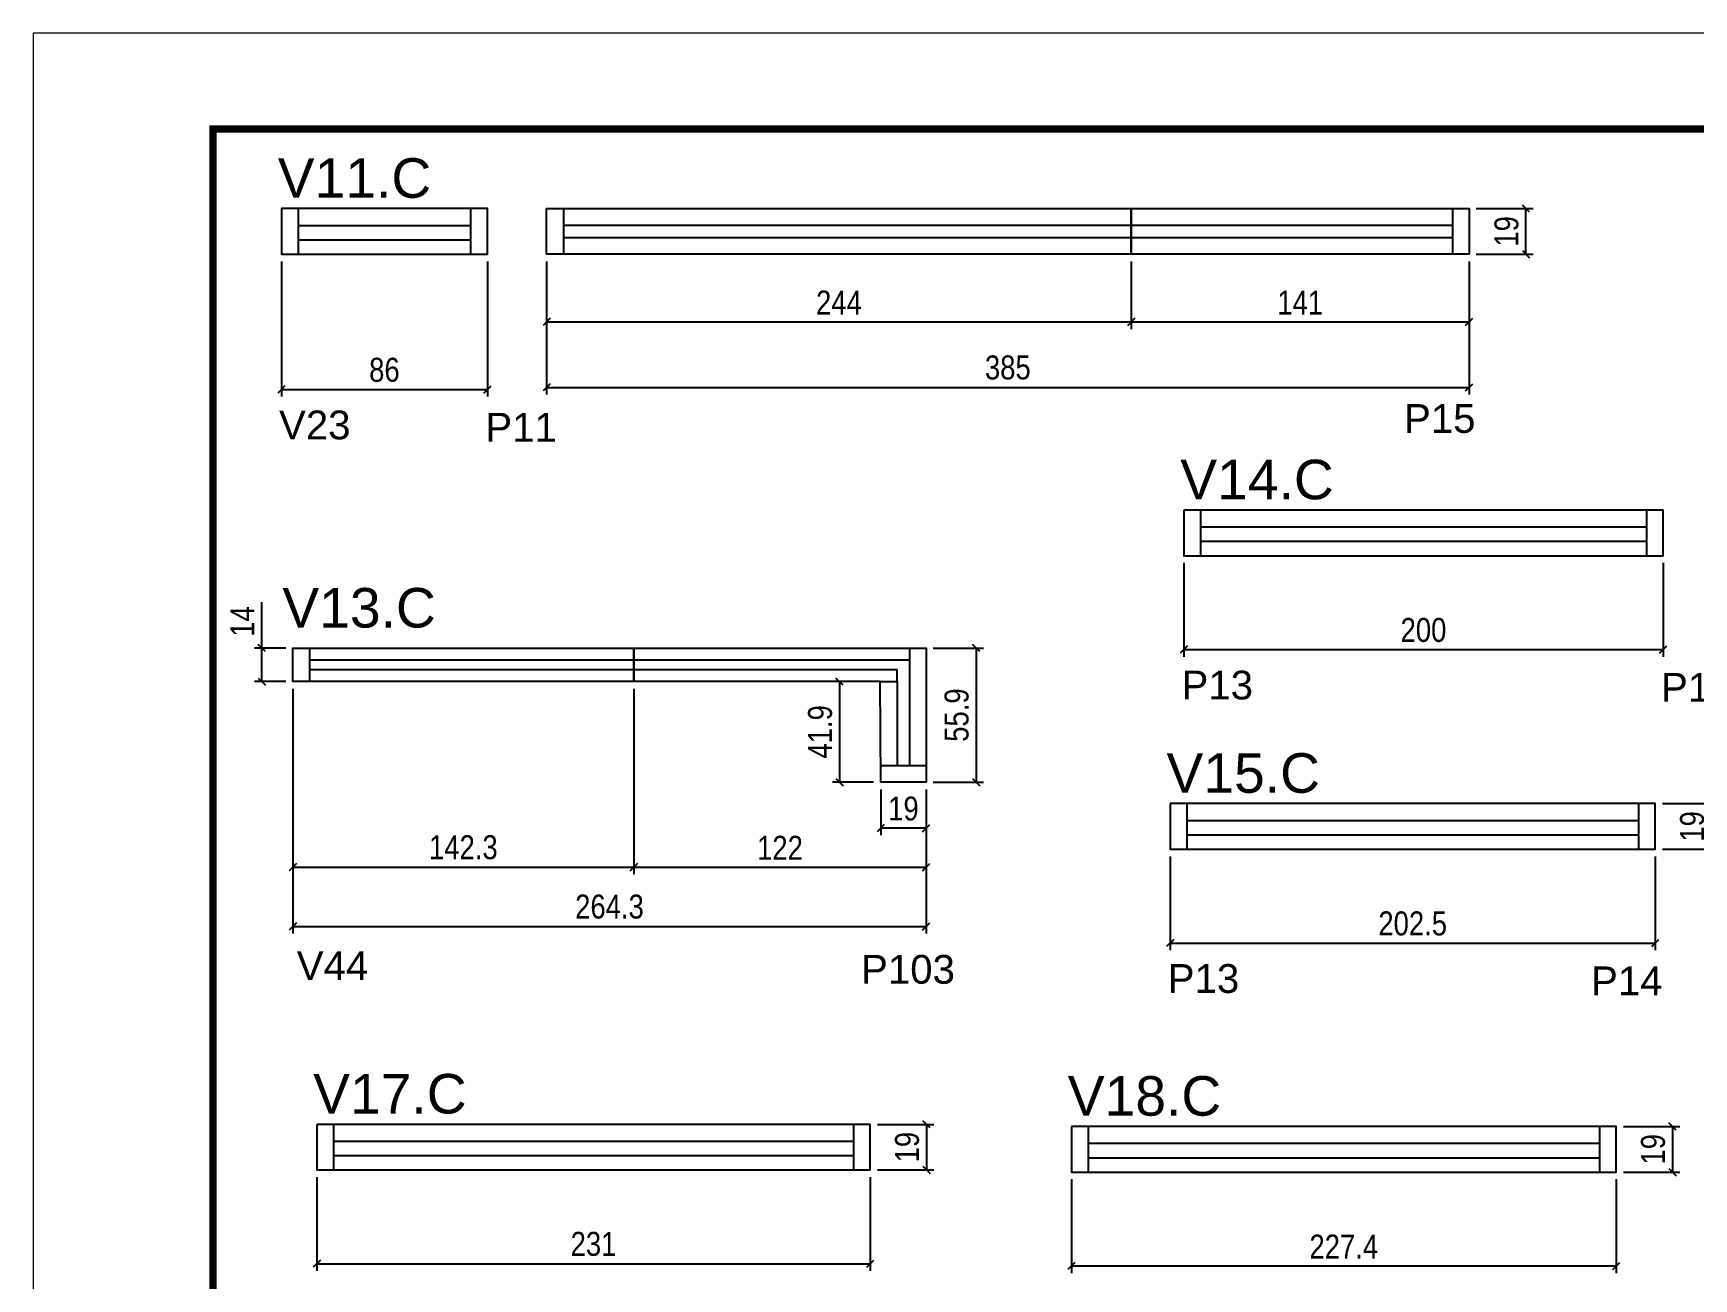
# Model space of a CAD drawing. Header units: millimetres. Extents: x 2455 to 8708, y 366 to 3713.
# Drawn here: x 5638 to 6331, y 2045 to 2564 of the extents above; entities that cross this region are included whole.
import ezdxf

# ---------------------------------------------------------------- set-up
doc = ezdxf.new("R2010")
doc.units = ezdxf.units.MM
doc.linetypes.add('DASHED', pattern=[0.75, 0.5, -0.25])
for name, color, linetype in [('5', 5, 'Continuous'), ('COTA', 241, 'Continuous'), ('NOMENCLATURA', 7, 'Continuous'), ('Painéis', 200, 'Continuous'), ('SARR_2.2x7', 40, 'Continuous'), ('SARR_EDITAR', 141, 'Continuous')]:
    doc.layers.add(name, color=color, linetype=linetype)
doc.layers.add('Folhas', color=255, linetype='Continuous', lineweight=9)
doc.layers.add('SARRAFO DE PRESSAO', color=251, linetype='DASHED', lineweight=9)
doc.styles.add('COTA TECNICA', font='techl___.ttf', dxfattribs={"height": 10})
doc.styles.add('COTA TECNICA-50', font='techl___.ttf', dxfattribs={"height": 10})
doc.styles.get("Standard").update_dxf_attribs({"font": 'arial.ttf'})
doc.dimstyles.new('COTA PAINEL-50', dxfattribs={"dimtxt": 10, "dimasz": 3, "dimexe": 3, "dimexo": 3, "dimgap": 3, "dimtad": 1, "dimdec": 1, "dimzin": 12, "dimdsep": 46, "dimtxsty": 'COTA TECNICA-50', "dimblk1": 'OBLIQUE', "dimblk2": 'OBLIQUE', "dimsah": 1, "dimcen": 0.9, "dimclrd": 4, "dimclre": 4, "dimclrt": 240, "dimadec": 1, "dimazin": 3, "dimtfac": 1, "dimtdec": 1, "dimtmove": 0, "dimatfit": 3, "dimfxl": 1, "dimtolj": 1, "dimtzin": 12, "dimarcsym": 0})
doc.dimstyles.new('PAINEL', dxfattribs={"dimtxt": 10, "dimasz": 3, "dimexe": 3, "dimexo": 3, "dimgap": 3, "dimtad": 1, "dimdec": 1, "dimzin": 12, "dimdsep": 46, "dimtxsty": 'COTA TECNICA', "dimblk1": 'OBLIQUE', "dimblk2": 'OBLIQUE', "dimsah": 1, "dimcen": 0.9, "dimclrd": 4, "dimclre": 4, "dimclrt": 240, "dimadec": 1, "dimazin": 3, "dimtfac": 1, "dimtdec": 1, "dimtmove": 0, "dimatfit": 3, "dimfxl": 1, "dimtolj": 1, "dimtzin": 12, "dimarcsym": 0})

# ---------------------------------------------------------------- blocks, each defined once
blk = doc.blocks.new('9999999999')
at = {"layer": 'Folhas'}
blk.add_lwpolyline([(98138.98, 34190.21), (99623.98, 34190.21), (99623.98, 35240.21), (98138.98, 35240.21)], close=True, dxfattribs=at)
at = {"layer": 'Folhas', "color": 30, "const_width": 3}
blk.add_lwpolyline([(98213.98, 34230.21), (99583.98, 34230.21), (99583.98, 35200.21), (98213.98, 35200.21)], close=True, dxfattribs=at)
blk = doc.blocks.new('_Oblique')
at = {"color": 0, "linetype": 'ByBlock', "lineweight": -2}
blk.add_line((-0.5, -0.5), (0.5, 0.5), dxfattribs=at)
blk = doc.blocks.new('*D158')
at = {"layer": 'COTA', "color": 4, "linetype": 'ByBlock', "lineweight": -2, "transparency": 16777216}
for p, q in [((5741.83, 2469.27), (5741.83, 2412.84)), ((5827.83, 2469.27), (5827.83, 2412.84)), ((5741.83, 2415.84), (5827.83, 2415.84))]:
    blk.add_line(p, q, dxfattribs=at)
at = {"layer": 'Defpoints', "color": 0, "linetype": 'ByBlock', "transparency": 16777216}
for p in [(5741.83, 2472.27), (5827.83, 2472.27), (5827.83, 2415.84)]:
    blk.add_point(p, dxfattribs=at)
at = {"layer": 'COTA', "color": 4, "linetype": 'ByBlock', "lineweight": -2, "transparency": 16777216, "xscale": 3, "yscale": 3, "zscale": 3, "rotation": 180}
blk.add_blockref('_Oblique', (5741.83, 2415.84), dxfattribs=at)
at = {"layer": 'COTA', "color": 4, "linetype": 'ByBlock', "lineweight": -2, "transparency": 16777216, "xscale": 3, "yscale": 3, "zscale": 3}
blk.add_blockref('_Oblique', (5827.83, 2415.84), dxfattribs=at)
at = {"layer": 'COTA', "color": 240, "linetype": 'ByBlock', "transparency": 16777216, "insert": (5784.83, 2423.97), "char_height": 10, "attachment_point": 5, "style": 'COTA TECNICA-50'}
blk.add_mtext('\\A1;86', dxfattribs=at)
blk = doc.blocks.new('*D39')
at = {"layer": 'COTA', "color": 4, "linetype": 'ByBlock', "lineweight": -2, "transparency": 16777216}
for p, q in [((5852.52, 2469.27), (5852.52, 2441.03)), ((6096.52, 2469.27), (6096.52, 2441.03)), ((5852.52, 2444.03), (6096.52, 2444.03))]:
    blk.add_line(p, q, dxfattribs=at)
at = {"layer": 'Defpoints', "color": 0, "linetype": 'ByBlock', "transparency": 16777216}
for p in [(5852.52, 2472.27), (6096.52, 2472.27), (6096.52, 2444.03)]:
    blk.add_point(p, dxfattribs=at)
at = {"layer": 'COTA', "color": 4, "linetype": 'ByBlock', "lineweight": -2, "transparency": 16777216, "xscale": 3, "yscale": 3, "zscale": 3, "rotation": 180}
blk.add_blockref('_Oblique', (5852.52, 2444.03), dxfattribs=at)
at = {"layer": 'COTA', "color": 4, "linetype": 'ByBlock', "lineweight": -2, "transparency": 16777216, "xscale": 3, "yscale": 3, "zscale": 3}
blk.add_blockref('_Oblique', (6096.52, 2444.03), dxfattribs=at)
at = {"layer": 'COTA', "color": 240, "linetype": 'ByBlock', "transparency": 16777216, "insert": (5974.52, 2452.1), "char_height": 10, "attachment_point": 5, "style": 'COTA TECNICA-50'}
blk.add_mtext('\\A1;244', dxfattribs=at)
blk = doc.blocks.new('*D40')
at = {"layer": 'COTA', "color": 4, "linetype": 'ByBlock', "lineweight": -2, "transparency": 16777216}
for p, q in [((6096.52, 2469.27), (6096.52, 2441.03)), ((6237.51, 2469.27), (6237.51, 2441.03)), ((6096.52, 2444.03), (6237.51, 2444.03))]:
    blk.add_line(p, q, dxfattribs=at)
at = {"layer": 'Defpoints', "color": 0, "linetype": 'ByBlock', "transparency": 16777216}
for p in [(6096.52, 2472.27), (6237.51, 2472.27), (6237.51, 2444.03)]:
    blk.add_point(p, dxfattribs=at)
at = {"layer": 'COTA', "color": 4, "linetype": 'ByBlock', "lineweight": -2, "transparency": 16777216, "xscale": 3, "yscale": 3, "zscale": 3, "rotation": 180}
blk.add_blockref('_Oblique', (6096.52, 2444.03), dxfattribs=at)
at = {"layer": 'COTA', "color": 4, "linetype": 'ByBlock', "lineweight": -2, "transparency": 16777216, "xscale": 3, "yscale": 3, "zscale": 3}
blk.add_blockref('_Oblique', (6237.51, 2444.03), dxfattribs=at)
at = {"layer": 'COTA', "color": 240, "linetype": 'ByBlock', "transparency": 16777216, "insert": (6167.01, 2452.1), "char_height": 10, "attachment_point": 5, "style": 'COTA TECNICA-50'}
blk.add_mtext('\\A1;141', dxfattribs=at)
blk = doc.blocks.new('*D159')
at = {"layer": 'COTA', "color": 4, "lineweight": -2, "transparency": 16777216}
for p, q in [((5852.52, 2469.27), (5852.52, 2413.71)), ((6237.51, 2469.27), (6237.51, 2413.71)), ((5852.52, 2416.71), (6237.51, 2416.71))]:
    blk.add_line(p, q, dxfattribs=at)
at = {"layer": 'Defpoints', "color": 0, "transparency": 16777216}
for p in [(5852.52, 2472.27), (6237.51, 2472.27), (6237.51, 2416.71)]:
    blk.add_point(p, dxfattribs=at)
at = {"layer": 'COTA', "color": 4, "lineweight": -2, "transparency": 16777216, "xscale": 3, "yscale": 3, "zscale": 3, "rotation": 180}
blk.add_blockref('_Oblique', (5852.52, 2416.71), dxfattribs=at)
at = {"layer": 'COTA', "color": 4, "lineweight": -2, "transparency": 16777216, "xscale": 3, "yscale": 3, "zscale": 3}
blk.add_blockref('_Oblique', (6237.51, 2416.71), dxfattribs=at)
at = {"layer": 'COTA', "color": 240, "transparency": 16777216, "insert": (6045.01, 2424.95), "char_height": 10, "attachment_point": 5, "style": 'COTA TECNICA'}
blk.add_mtext('\\A1;385', dxfattribs=at)
blk = doc.blocks.new('*D160')
at = {"layer": 'COTA', "color": 4, "lineweight": -2, "transparency": 16777216}
for p, q in [((6240.52, 2491.27), (6264.25, 2491.27)), ((6261.25, 2472.27), (6261.25, 2491.27)), ((6240.52, 2472.27), (6264.25, 2472.27))]:
    blk.add_line(p, q, dxfattribs=at)
at = {"layer": 'Defpoints', "color": 0, "transparency": 16777216}
for p in [(6237.52, 2491.27), (6261.25, 2491.27), (6237.52, 2472.27)]:
    blk.add_point(p, dxfattribs=at)
at = {"layer": 'COTA', "color": 4, "lineweight": -2, "transparency": 16777216, "xscale": 3, "yscale": 3, "zscale": 3}
for p, rotation in [((6261.25, 2491.27), 90), ((6261.25, 2472.27), 270)]:
    blk.add_blockref('_Oblique', p, dxfattribs=dict(at, rotation=rotation))
at = {"layer": 'COTA', "color": 240, "transparency": 16777216, "insert": (6253.16, 2481.77), "char_height": 10, "attachment_point": 5, "rotation": 90, "style": 'COTA TECNICA'}
blk.add_mtext('\\A1;19', dxfattribs=at)
blk = doc.blocks.new('*D43')
at = {"layer": 'COTA', "color": 4, "linetype": 'ByBlock', "lineweight": -2, "transparency": 16777216}
for p, q in [((5746.63, 2290.96), (5746.63, 2213.58)), ((5888.93, 2290.96), (5888.93, 2213.58)), ((5746.63, 2216.58), (5888.93, 2216.58))]:
    blk.add_line(p, q, dxfattribs=at)
at = {"layer": 'Defpoints', "color": 0, "linetype": 'ByBlock', "transparency": 16777216}
for p in [(5746.63, 2293.96), (5888.93, 2293.96), (5888.93, 2216.58)]:
    blk.add_point(p, dxfattribs=at)
at = {"layer": 'COTA', "color": 4, "linetype": 'ByBlock', "lineweight": -2, "transparency": 16777216, "xscale": 3, "yscale": 3, "zscale": 3, "rotation": 180}
blk.add_blockref('_Oblique', (5746.63, 2216.58), dxfattribs=at)
at = {"layer": 'COTA', "color": 4, "linetype": 'ByBlock', "lineweight": -2, "transparency": 16777216, "xscale": 3, "yscale": 3, "zscale": 3}
blk.add_blockref('_Oblique', (5888.93, 2216.58), dxfattribs=at)
at = {"layer": 'COTA', "color": 240, "linetype": 'ByBlock', "transparency": 16777216, "insert": (5817.78, 2224.8), "char_height": 10, "attachment_point": 5, "style": 'COTA TECNICA-50'}
blk.add_mtext('\\A1;142.3', dxfattribs=at)
blk = doc.blocks.new('*D44')
at = {"layer": 'COTA', "color": 4, "linetype": 'ByBlock', "lineweight": -2, "transparency": 16777216}
for p, q in [((5888.93, 2290.96), (5888.93, 2213.58)), ((6010.91, 2249.02), (6010.91, 2213.58)), ((5888.93, 2216.58), (6010.91, 2216.58))]:
    blk.add_line(p, q, dxfattribs=at)
at = {"layer": 'Defpoints', "color": 0, "linetype": 'ByBlock', "transparency": 16777216}
for p in [(5888.93, 2293.96), (6010.91, 2252.02), (6010.91, 2216.58)]:
    blk.add_point(p, dxfattribs=at)
at = {"layer": 'COTA', "color": 4, "linetype": 'ByBlock', "lineweight": -2, "transparency": 16777216, "xscale": 3, "yscale": 3, "zscale": 3, "rotation": 180}
blk.add_blockref('_Oblique', (5888.93, 2216.58), dxfattribs=at)
at = {"layer": 'COTA', "color": 4, "linetype": 'ByBlock', "lineweight": -2, "transparency": 16777216, "xscale": 3, "yscale": 3, "zscale": 3}
blk.add_blockref('_Oblique', (6010.91, 2216.58), dxfattribs=at)
at = {"layer": 'COTA', "color": 240, "linetype": 'ByBlock', "transparency": 16777216, "insert": (5949.92, 2224.63), "char_height": 10, "attachment_point": 5, "style": 'COTA TECNICA-50'}
blk.add_mtext('\\A1;122', dxfattribs=at)
blk = doc.blocks.new('*D164')
at = {"layer": 'COTA', "color": 4, "lineweight": -2, "transparency": 16777216}
for p, q in [((5746.63, 2290.96), (5746.63, 2188.83)), ((6010.91, 2249.02), (6010.91, 2188.83)), ((5746.63, 2191.83), (6010.91, 2191.83))]:
    blk.add_line(p, q, dxfattribs=at)
at = {"layer": 'Defpoints', "color": 0, "transparency": 16777216}
for p in [(5746.63, 2293.96), (6010.91, 2252.02), (6010.91, 2191.83)]:
    blk.add_point(p, dxfattribs=at)
at = {"layer": 'COTA', "color": 4, "lineweight": -2, "transparency": 16777216, "xscale": 3, "yscale": 3, "zscale": 3, "rotation": 180}
blk.add_blockref('_Oblique', (5746.63, 2191.83), dxfattribs=at)
at = {"layer": 'COTA', "color": 4, "lineweight": -2, "transparency": 16777216, "xscale": 3, "yscale": 3, "zscale": 3}
blk.add_blockref('_Oblique', (6010.91, 2191.83), dxfattribs=at)
at = {"layer": 'COTA', "color": 240, "transparency": 16777216, "insert": (5878.77, 2200.05), "char_height": 10, "attachment_point": 5, "style": 'COTA TECNICA'}
blk.add_mtext('\\A1;264.3', dxfattribs=at)
blk = doc.blocks.new('*D165')
at = {"layer": 'COTA', "color": 4, "lineweight": -2, "transparency": 16777216}
for p, q in [((5733.64, 2307.96), (5733.64, 2327.08)), ((5743.63, 2307.96), (5730.64, 2307.96)), ((5733.64, 2293.96), (5733.64, 2307.96)), ((5743.63, 2293.96), (5730.64, 2293.96))]:
    blk.add_line(p, q, dxfattribs=at)
at = {"layer": 'Defpoints', "color": 0, "transparency": 16777216}
for p in [(5733.64, 2307.96), (5746.63, 2307.96), (5746.63, 2293.96)]:
    blk.add_point(p, dxfattribs=at)
at = {"layer": 'COTA', "color": 4, "lineweight": -2, "transparency": 16777216, "xscale": 3, "yscale": 3, "zscale": 3}
for p, rotation in [((5733.64, 2307.96), 90), ((5733.64, 2293.96), 270)]:
    blk.add_blockref('_Oblique', p, dxfattribs=dict(at, rotation=rotation))
at = {"layer": 'COTA', "color": 240, "transparency": 16777216, "insert": (5725.57, 2319.02), "char_height": 10, "attachment_point": 5, "rotation": 90, "style": 'COTA TECNICA'}
blk.add_mtext('\\A1;14', dxfattribs=at)
blk = doc.blocks.new('*D166')
at = {"layer": 'COTA', "color": 4, "lineweight": -2, "transparency": 16777216}
for p, q in [((6013.91, 2307.96), (6034.81, 2307.96)), ((6031.81, 2307.96), (6031.81, 2252.02)), ((6013.91, 2252.02), (6034.81, 2252.02))]:
    blk.add_line(p, q, dxfattribs=at)
at = {"layer": 'Defpoints', "color": 0, "transparency": 16777216}
for p in [(6010.91, 2307.96), (6010.91, 2252.02), (6031.81, 2252.02)]:
    blk.add_point(p, dxfattribs=at)
at = {"layer": 'COTA', "color": 4, "lineweight": -2, "transparency": 16777216, "xscale": 3, "yscale": 3, "zscale": 3}
for p, rotation in [((6031.81, 2307.96), 90), ((6031.81, 2252.02), 270)]:
    blk.add_blockref('_Oblique', p, dxfattribs=dict(at, rotation=rotation))
at = {"layer": 'COTA', "color": 240, "transparency": 16777216, "insert": (6023.67, 2279.99), "char_height": 10, "attachment_point": 5, "rotation": 90, "style": 'COTA TECNICA'}
blk.add_mtext('\\A1;55.9', dxfattribs=at)
blk = doc.blocks.new('*D167')
at = {"layer": 'COTA', "color": 4, "lineweight": -2, "transparency": 16777216}
for p, q in [((5991.96, 2249.02), (5991.96, 2229.86)), ((6010.91, 2249.02), (6010.91, 2229.86)), ((6010.91, 2232.86), (5991.96, 2232.86))]:
    blk.add_line(p, q, dxfattribs=at)
at = {"layer": 'Defpoints', "color": 0, "transparency": 16777216}
for p in [(5991.96, 2252.02), (6010.91, 2252.02), (5991.96, 2232.86)]:
    blk.add_point(p, dxfattribs=at)
at = {"layer": 'COTA', "color": 4, "lineweight": -2, "transparency": 16777216, "xscale": 3, "yscale": 3, "zscale": 3, "rotation": 180}
blk.add_blockref('_Oblique', (5991.96, 2232.86), dxfattribs=at)
at = {"layer": 'COTA', "color": 4, "lineweight": -2, "transparency": 16777216, "xscale": 3, "yscale": 3, "zscale": 3}
blk.add_blockref('_Oblique', (6010.91, 2232.86), dxfattribs=at)
at = {"layer": 'COTA', "color": 240, "transparency": 16777216, "insert": (6001.44, 2240.95), "char_height": 10, "attachment_point": 5, "style": 'COTA TECNICA'}
blk.add_mtext('\\A1;19', dxfattribs=at)
blk = doc.blocks.new('*D168')
at = {"layer": 'COTA', "color": 4, "lineweight": -2, "transparency": 16777216}
for p, q in [((5988.76, 2293.96), (5971.79, 2293.96)), ((5974.79, 2293.96), (5974.79, 2252.02)), ((5988.96, 2252.02), (5971.79, 2252.02))]:
    blk.add_line(p, q, dxfattribs=at)
at = {"layer": 'Defpoints', "color": 0, "transparency": 16777216}
for p in [(5991.76, 2293.96), (5974.79, 2252.02), (5991.96, 2252.02)]:
    blk.add_point(p, dxfattribs=at)
at = {"layer": 'COTA', "color": 4, "lineweight": -2, "transparency": 16777216, "xscale": 3, "yscale": 3, "zscale": 3}
for p, rotation in [((5974.79, 2293.96), 90), ((5974.79, 2252.02), 270)]:
    blk.add_blockref('_Oblique', p, dxfattribs=dict(at, rotation=rotation))
at = {"layer": 'COTA', "color": 240, "transparency": 16777216, "insert": (5966.69, 2272.99), "char_height": 10, "attachment_point": 5, "rotation": 90, "style": 'COTA TECNICA'}
blk.add_mtext('\\A1;41.9', dxfattribs=at)
blk = doc.blocks.new('*D169')
at = {"layer": 'COTA', "color": 4, "linetype": 'ByBlock', "lineweight": -2, "transparency": 16777216}
for p, q in [((6118.47, 2343.48), (6118.47, 2304.34)), ((6318.47, 2343.48), (6318.47, 2304.34)), ((6118.47, 2307.34), (6318.47, 2307.34))]:
    blk.add_line(p, q, dxfattribs=at)
at = {"layer": 'Defpoints', "color": 0, "linetype": 'ByBlock', "transparency": 16777216}
for p in [(6118.47, 2346.48), (6318.47, 2346.48), (6318.47, 2307.34)]:
    blk.add_point(p, dxfattribs=at)
at = {"layer": 'COTA', "color": 4, "linetype": 'ByBlock', "lineweight": -2, "transparency": 16777216, "xscale": 3, "yscale": 3, "zscale": 3, "rotation": 180}
blk.add_blockref('_Oblique', (6118.47, 2307.34), dxfattribs=at)
at = {"layer": 'COTA', "color": 4, "linetype": 'ByBlock', "lineweight": -2, "transparency": 16777216, "xscale": 3, "yscale": 3, "zscale": 3}
blk.add_blockref('_Oblique', (6318.47, 2307.34), dxfattribs=at)
at = {"layer": 'COTA', "color": 240, "linetype": 'ByBlock', "transparency": 16777216, "insert": (6218.47, 2315.44), "char_height": 10, "attachment_point": 5, "style": 'COTA TECNICA-50'}
blk.add_mtext('\\A1;200', dxfattribs=at)
blk = doc.blocks.new('*D173')
at = {"layer": 'COTA', "color": 4, "linetype": 'ByBlock', "lineweight": -2, "transparency": 16777216}
for p, q in [((6112.72, 2221.05), (6112.72, 2181.91)), ((6315.22, 2221.05), (6315.22, 2181.91)), ((6112.72, 2184.91), (6315.22, 2184.91))]:
    blk.add_line(p, q, dxfattribs=at)
at = {"layer": 'Defpoints', "color": 0, "linetype": 'ByBlock', "transparency": 16777216}
for p in [(6112.72, 2224.05), (6315.22, 2224.05), (6315.22, 2184.91)]:
    blk.add_point(p, dxfattribs=at)
at = {"layer": 'COTA', "color": 4, "linetype": 'ByBlock', "lineweight": -2, "transparency": 16777216, "xscale": 3, "yscale": 3, "zscale": 3, "rotation": 180}
blk.add_blockref('_Oblique', (6112.72, 2184.91), dxfattribs=at)
at = {"layer": 'COTA', "color": 4, "linetype": 'ByBlock', "lineweight": -2, "transparency": 16777216, "xscale": 3, "yscale": 3, "zscale": 3}
blk.add_blockref('_Oblique', (6315.22, 2184.91), dxfattribs=at)
at = {"layer": 'COTA', "color": 240, "linetype": 'ByBlock', "transparency": 16777216, "insert": (6213.97, 2193.02), "char_height": 10, "attachment_point": 5, "style": 'COTA TECNICA-50'}
blk.add_mtext('\\A1;202.5', dxfattribs=at)
blk = doc.blocks.new('*D174')
at = {"layer": 'COTA', "color": 4, "lineweight": -2, "transparency": 16777216}
for p, q in [((6318.22, 2243.05), (6341.7, 2243.05)), ((6338.7, 2243.05), (6338.7, 2224.05)), ((6318.22, 2224.05), (6341.7, 2224.05))]:
    blk.add_line(p, q, dxfattribs=at)
at = {"layer": 'Defpoints', "color": 0, "transparency": 16777216}
for p in [(6315.22, 2243.05), (6315.22, 2224.05), (6338.7, 2224.05)]:
    blk.add_point(p, dxfattribs=at)
at = {"layer": 'COTA', "color": 4, "lineweight": -2, "transparency": 16777216, "xscale": 3, "yscale": 3, "zscale": 3}
for p, rotation in [((6338.7, 2243.05), 90), ((6338.7, 2224.05), 270)]:
    blk.add_blockref('_Oblique', p, dxfattribs=dict(at, rotation=rotation))
at = {"layer": 'COTA', "color": 240, "transparency": 16777216, "insert": (6330.61, 2233.55), "char_height": 10, "attachment_point": 5, "rotation": 90, "style": 'COTA TECNICA'}
blk.add_mtext('\\A1;19', dxfattribs=at)
blk = doc.blocks.new('*D178')
at = {"layer": 'COTA', "color": 4, "linetype": 'ByBlock', "lineweight": -2, "transparency": 16777216}
for p, q in [((6071.52, 2086.35), (6071.52, 2047.2)), ((6298.92, 2086.35), (6298.92, 2047.2)), ((6071.52, 2050.2), (6298.92, 2050.2))]:
    blk.add_line(p, q, dxfattribs=at)
at = {"layer": 'Defpoints', "color": 0, "linetype": 'ByBlock', "transparency": 16777216}
for p in [(6071.52, 2089.35), (6298.92, 2089.35), (6298.92, 2050.2)]:
    blk.add_point(p, dxfattribs=at)
at = {"layer": 'COTA', "color": 4, "linetype": 'ByBlock', "lineweight": -2, "transparency": 16777216, "xscale": 3, "yscale": 3, "zscale": 3, "rotation": 180}
blk.add_blockref('_Oblique', (6071.52, 2050.2), dxfattribs=at)
at = {"layer": 'COTA', "color": 4, "linetype": 'ByBlock', "lineweight": -2, "transparency": 16777216, "xscale": 3, "yscale": 3, "zscale": 3}
blk.add_blockref('_Oblique', (6298.92, 2050.2), dxfattribs=at)
at = {"layer": 'COTA', "color": 240, "linetype": 'ByBlock', "transparency": 16777216, "insert": (6185.22, 2058.28), "char_height": 10, "attachment_point": 5, "style": 'COTA TECNICA-50'}
blk.add_mtext('\\A1;227.4', dxfattribs=at)
blk = doc.blocks.new('*D179')
at = {"layer": 'COTA', "color": 4, "lineweight": -2, "transparency": 16777216}
for p, q in [((6301.92, 2108.35), (6325.39, 2108.35)), ((6322.39, 2108.35), (6322.39, 2089.35)), ((6301.92, 2089.35), (6325.39, 2089.35))]:
    blk.add_line(p, q, dxfattribs=at)
at = {"layer": 'Defpoints', "color": 0, "transparency": 16777216}
for p in [(6298.92, 2108.35), (6298.92, 2089.35), (6322.39, 2089.35)]:
    blk.add_point(p, dxfattribs=at)
at = {"layer": 'COTA', "color": 4, "lineweight": -2, "transparency": 16777216, "xscale": 3, "yscale": 3, "zscale": 3}
for p, rotation in [((6322.39, 2108.35), 90), ((6322.39, 2089.35), 270)]:
    blk.add_blockref('_Oblique', p, dxfattribs=dict(at, rotation=rotation))
at = {"layer": 'COTA', "color": 240, "transparency": 16777216, "insert": (6314.3, 2098.85), "char_height": 10, "attachment_point": 5, "rotation": 90, "style": 'COTA TECNICA'}
blk.add_mtext('\\A1;19', dxfattribs=at)
blk = doc.blocks.new('*D180')
at = {"layer": 'COTA', "color": 4, "linetype": 'ByBlock', "lineweight": -2, "transparency": 16777216}
for p, q in [((5756.6, 2087.26), (5756.6, 2048.12)), ((5987.6, 2087.26), (5987.6, 2048.12)), ((5756.6, 2051.12), (5987.6, 2051.12))]:
    blk.add_line(p, q, dxfattribs=at)
at = {"layer": 'Defpoints', "color": 0, "linetype": 'ByBlock', "transparency": 16777216}
for p in [(5756.6, 2090.26), (5987.6, 2090.26), (5987.6, 2051.12)]:
    blk.add_point(p, dxfattribs=at)
at = {"layer": 'COTA', "color": 4, "linetype": 'ByBlock', "lineweight": -2, "transparency": 16777216, "xscale": 3, "yscale": 3, "zscale": 3, "rotation": 180}
blk.add_blockref('_Oblique', (5756.6, 2051.12), dxfattribs=at)
at = {"layer": 'COTA', "color": 4, "linetype": 'ByBlock', "lineweight": -2, "transparency": 16777216, "xscale": 3, "yscale": 3, "zscale": 3}
blk.add_blockref('_Oblique', (5987.6, 2051.12), dxfattribs=at)
at = {"layer": 'COTA', "color": 240, "linetype": 'ByBlock', "transparency": 16777216, "insert": (5872.1, 2059.34), "char_height": 10, "attachment_point": 5, "style": 'COTA TECNICA-50'}
blk.add_mtext('\\A1;231', dxfattribs=at)
blk = doc.blocks.new('*D181')
at = {"layer": 'COTA', "color": 4, "lineweight": -2, "transparency": 16777216}
for p, q in [((5990.6, 2109.26), (6014.07, 2109.26)), ((6011.07, 2109.26), (6011.07, 2090.26)), ((5990.6, 2090.26), (6014.07, 2090.26))]:
    blk.add_line(p, q, dxfattribs=at)
at = {"layer": 'Defpoints', "color": 0, "transparency": 16777216}
for p in [(5987.6, 2109.26), (5987.6, 2090.26), (6011.07, 2090.26)]:
    blk.add_point(p, dxfattribs=at)
at = {"layer": 'COTA', "color": 4, "lineweight": -2, "transparency": 16777216, "xscale": 3, "yscale": 3, "zscale": 3}
for p, rotation in [((6011.07, 2109.26), 90), ((6011.07, 2090.26), 270)]:
    blk.add_blockref('_Oblique', p, dxfattribs=dict(at, rotation=rotation))
at = {"layer": 'COTA', "color": 240, "transparency": 16777216, "insert": (6002.99, 2099.76), "char_height": 10, "attachment_point": 5, "rotation": 90, "style": 'COTA TECNICA'}
blk.add_mtext('\\A1;19', dxfattribs=at)

msp = doc.modelspace()

# ---------------------------------------------------------------- linework, layer by layer
at = {"layer": 'Painéis', "linetype": 'ByBlock'}
for points in [[(5741.83, 2491.27), (5741.83, 2472.27), (5827.83, 2472.27), (5827.83, 2491.27)], [(6118.47, 2365.48), (6118.47, 2346.48), (6318.47, 2346.48), (6318.47, 2365.48)], [(6112.72, 2243.05), (6112.72, 2224.05), (6315.22, 2224.05), (6315.22, 2243.05)], [(5756.6, 2109.26), (5756.6, 2090.26), (5987.6, 2090.26), (5987.6, 2109.26)], [(6071.52, 2108.35), (6071.52, 2089.35), (6298.92, 2089.35), (6298.92, 2108.35)]]:
    msp.add_lwpolyline(points, close=True, dxfattribs=at)
at = {"layer": 'Painéis'}
for points in [[(6096.52, 2472.27), (5852.52, 2472.27), (5852.52, 2491.27), (6096.52, 2491.27)], [(6096.52, 2491.27), (6237.52, 2491.27), (6237.52, 2472.27), (6096.52, 2472.27)], [(5888.93, 2293.96), (5746.63, 2293.96), (5746.63, 2307.96), (5888.93, 2307.96)]]:
    msp.add_lwpolyline(points, close=True, dxfattribs=at)
for points in [[(5991.76, 2293.96), (5888.93, 2293.96), (5888.93, 2307.96), (6010.91, 2307.96), (6010.91, 2293.96)], [(6010.91, 2293.96), (6010.91, 2252.02), (5991.96, 2252.02), (5991.76, 2293.96)]]:
    msp.add_lwpolyline(points, dxfattribs=at)
at = {"layer": 'SARR_2.2x7', "linetype": 'Continuous'}
for p, q in [((5748.83, 2491.27), (5748.83, 2472.27)), ((5820.83, 2491.27), (5820.83, 2472.27)), ((5859.52, 2491.27), (5859.52, 2472.27)), ((6230.51, 2491.27), (6230.51, 2472.27)), ((5748.83, 2484.27), (5820.83, 2484.27)), ((6096.52, 2484.27), (5859.52, 2484.27)), ((6230.51, 2484.27), (6096.52, 2484.27)), ((5748.83, 2478.27), (5820.83, 2478.27)), ((5859.52, 2479.27), (6096.52, 2479.27)), ((6096.52, 2479.27), (6230.51, 2479.27)), ((6125.47, 2365.48), (6125.47, 2346.48)), ((6311.47, 2365.48), (6311.47, 2346.48)), ((6125.47, 2358.48), (6311.47, 2358.48)), ((6125.47, 2352.48), (6311.47, 2352.48)), ((5753.63, 2307.96), (5753.63, 2293.96)), ((6003.91, 2307.96), (6003.91, 2259.02)), ((5998.76, 2293.96), (5998.76, 2259.02)), ((5991.76, 2259.02), (6010.91, 2259.02)), ((6119.72, 2243.05), (6119.72, 2224.05)), ((6308.22, 2243.05), (6308.22, 2224.05)), ((6119.72, 2236.05), (6308.22, 2236.05)), ((6119.72, 2230.05), (6308.22, 2230.05)), ((5763.6, 2109.26), (5763.6, 2090.26)), ((5980.6, 2109.26), (5980.6, 2090.26)), ((6078.52, 2108.35), (6078.52, 2089.35)), ((6291.92, 2108.35), (6291.92, 2089.35)), ((5763.6, 2102.26), (5980.6, 2102.26)), ((6078.52, 2101.35), (6291.92, 2101.35)), ((5763.6, 2096.26), (5980.6, 2096.26)), ((6078.52, 2095.35), (6291.92, 2095.35))]:
    msp.add_line(p, q, dxfattribs=at)
at = {"layer": 'SARR_EDITAR', "linetype": 'Continuous'}
for p, q in [((5888.93, 2302.96), (5753.63, 2302.96)), ((6003.91, 2302.96), (5888.93, 2302.96)), ((5753.63, 2298.96), (5888.93, 2298.96)), ((5888.93, 2298.96), (5998.76, 2298.96)), ((5991.76, 2293.96), (5998.76, 2293.96)), ((5998.76, 2293.96), (5998.76, 2298.96))]:
    msp.add_line(p, q, dxfattribs=at)

# ---------------------------------------------------------------- block references
at = {"layer": 'SARRAFO DE PRESSAO', "color": 6, "linetype": 'ByBlock'}
msp.add_blockref('9999999999', (-92500.71, -32675.76), dxfattribs=at)

# ---------------------------------------------------------------- texts
at = {"layer": '5', "linetype": 'Continuous'}
for s, p in [('V23', (5740.86, 2395.03)), ('P11', (5826.96, 2394.07)), ('P15', (6210.35, 2397.73)), ('P13', (6117.5, 2286.53)), ('P14', (6317.6, 2285.57)), ('V44', (5748.26, 2169.42)), ('P103', (5983.77, 2167.94)), ('P13', (6111.75, 2164.1)), ('P14', (6288.41, 2163.14))]:
    msp.add_text(s, height=12, rotation=359.99996, dxfattribs=at).set_placement(p)
at = {"layer": 'NOMENCLATURA', "linetype": 'Continuous'}
for s, p in [('V11.C', (5740.33, 2495.8)), ('V14.C', (6116.97, 2370.01)), ('V13.C', (5742.24, 2316.51)), ('V15.C', (6111.23, 2247.58)), ('V17.C', (5755.1, 2113.78)), ('V18.C', (6070.02, 2112.87))]:
    msp.add_text(s, height=16.5, dxfattribs=at).set_placement(p)

# ---------------------------------------------------------------- dimensions: what is measured, and where the dimension line sits
at = {"layer": 'COTA'}
for base, p1, p2, picture, middle in [((6261.25, 2491.27), (6237.52, 2472.27), (6237.52, 2491.27), '*D160', (6253.16, 2481.77)), ((5733.64, 2307.96), (5746.63, 2293.96), (5746.63, 2307.96), '*D165', (5725.57, 2319.02)), ((6031.81, 2252.02), (6010.91, 2307.96), (6010.91, 2252.02), '*D166', (6023.67, 2279.99)), ((5974.79, 2252.02), (5991.76, 2293.96), (5991.96, 2252.02), '*D168', (5966.69, 2272.99)), ((6338.7, 2224.05), (6315.22, 2243.05), (6315.22, 2224.05), '*D174', (6330.61, 2233.55)), ((6011.07, 2090.26), (5987.6, 2109.26), (5987.6, 2090.26), '*D181', (6002.99, 2099.76)), ((6322.39, 2089.35), (6298.92, 2108.35), (6298.92, 2089.35), '*D179', (6314.3, 2098.85))]:
    dim = msp.add_linear_dim(base=base, p1=p1, p2=p2, angle=90, dimstyle='PAINEL', dxfattribs=at)
    dim.commit()
    dim.dimension.update_dxf_attribs({"geometry": picture, "text_midpoint": middle})
at = {"layer": 'COTA', "color": 1, "linetype": 'ByBlock'}
for base, p1, p2, picture, middle in [((5827.83, 2415.84), (5741.83, 2472.27), (5827.83, 2472.27), '*D158', (5784.83, 2423.97)), ((6096.52, 2444.03), (5852.52, 2472.27), (6096.52, 2472.27), '*D39', (5974.52, 2452.1)), ((6237.51, 2444.03), (6096.52, 2472.27), (6237.51, 2472.27), '*D40', (6167.01, 2452.1)), ((6318.47, 2307.34), (6118.47, 2346.48), (6318.47, 2346.48), '*D169', (6218.47, 2315.44)), ((5888.93, 2216.58), (5746.63, 2293.96), (5888.93, 2293.96), '*D43', (5817.78, 2224.8)), ((6010.91, 2216.58), (5888.93, 2293.96), (6010.91, 2252.02), '*D44', (5949.92, 2224.63)), ((6315.22, 2184.91), (6112.72, 2224.05), (6315.22, 2224.05), '*D173', (6213.97, 2193.02)), ((5987.6, 2051.12), (5756.6, 2090.26), (5987.6, 2090.26), '*D180', (5872.1, 2059.34)), ((6298.92, 2050.2), (6071.52, 2089.35), (6298.92, 2089.35), '*D178', (6185.22, 2058.28))]:
    dim = msp.add_linear_dim(base=base, p1=p1, p2=p2, dimstyle='COTA PAINEL-50', override={"dimarcsym": 1}, dxfattribs=at)
    dim.commit()
    dim.dimension.update_dxf_attribs({"geometry": picture, "text_midpoint": middle})
at = {"layer": 'COTA', "color": 5}
for base, p1, p2, picture, middle in [((6237.51, 2416.71), (5852.52, 2472.27), (6237.51, 2472.27), '*D159', (6045.01, 2424.95)), ((6010.91, 2191.83), (5746.63, 2293.96), (6010.91, 2252.02), '*D164', (5878.77, 2200.05))]:
    dim = msp.add_linear_dim(base=base, p1=p1, p2=p2, dimstyle='PAINEL', dxfattribs=at)
    dim.commit()
    dim.dimension.update_dxf_attribs({"geometry": picture, "text_midpoint": middle})
at = {"layer": 'COTA'}
dim = msp.add_linear_dim(base=(5991.9632, 2232.8612), p1=(6010.9145, 2252.0152), p2=(5991.9632, 2252.0152), dimstyle='PAINEL', dxfattribs=at)
dim.commit()
dim.dimension.update_dxf_attribs({"geometry": '*D167', "text_midpoint": (6001.4388, 2240.9489)})

doc.saveas('drawing.dxf')
